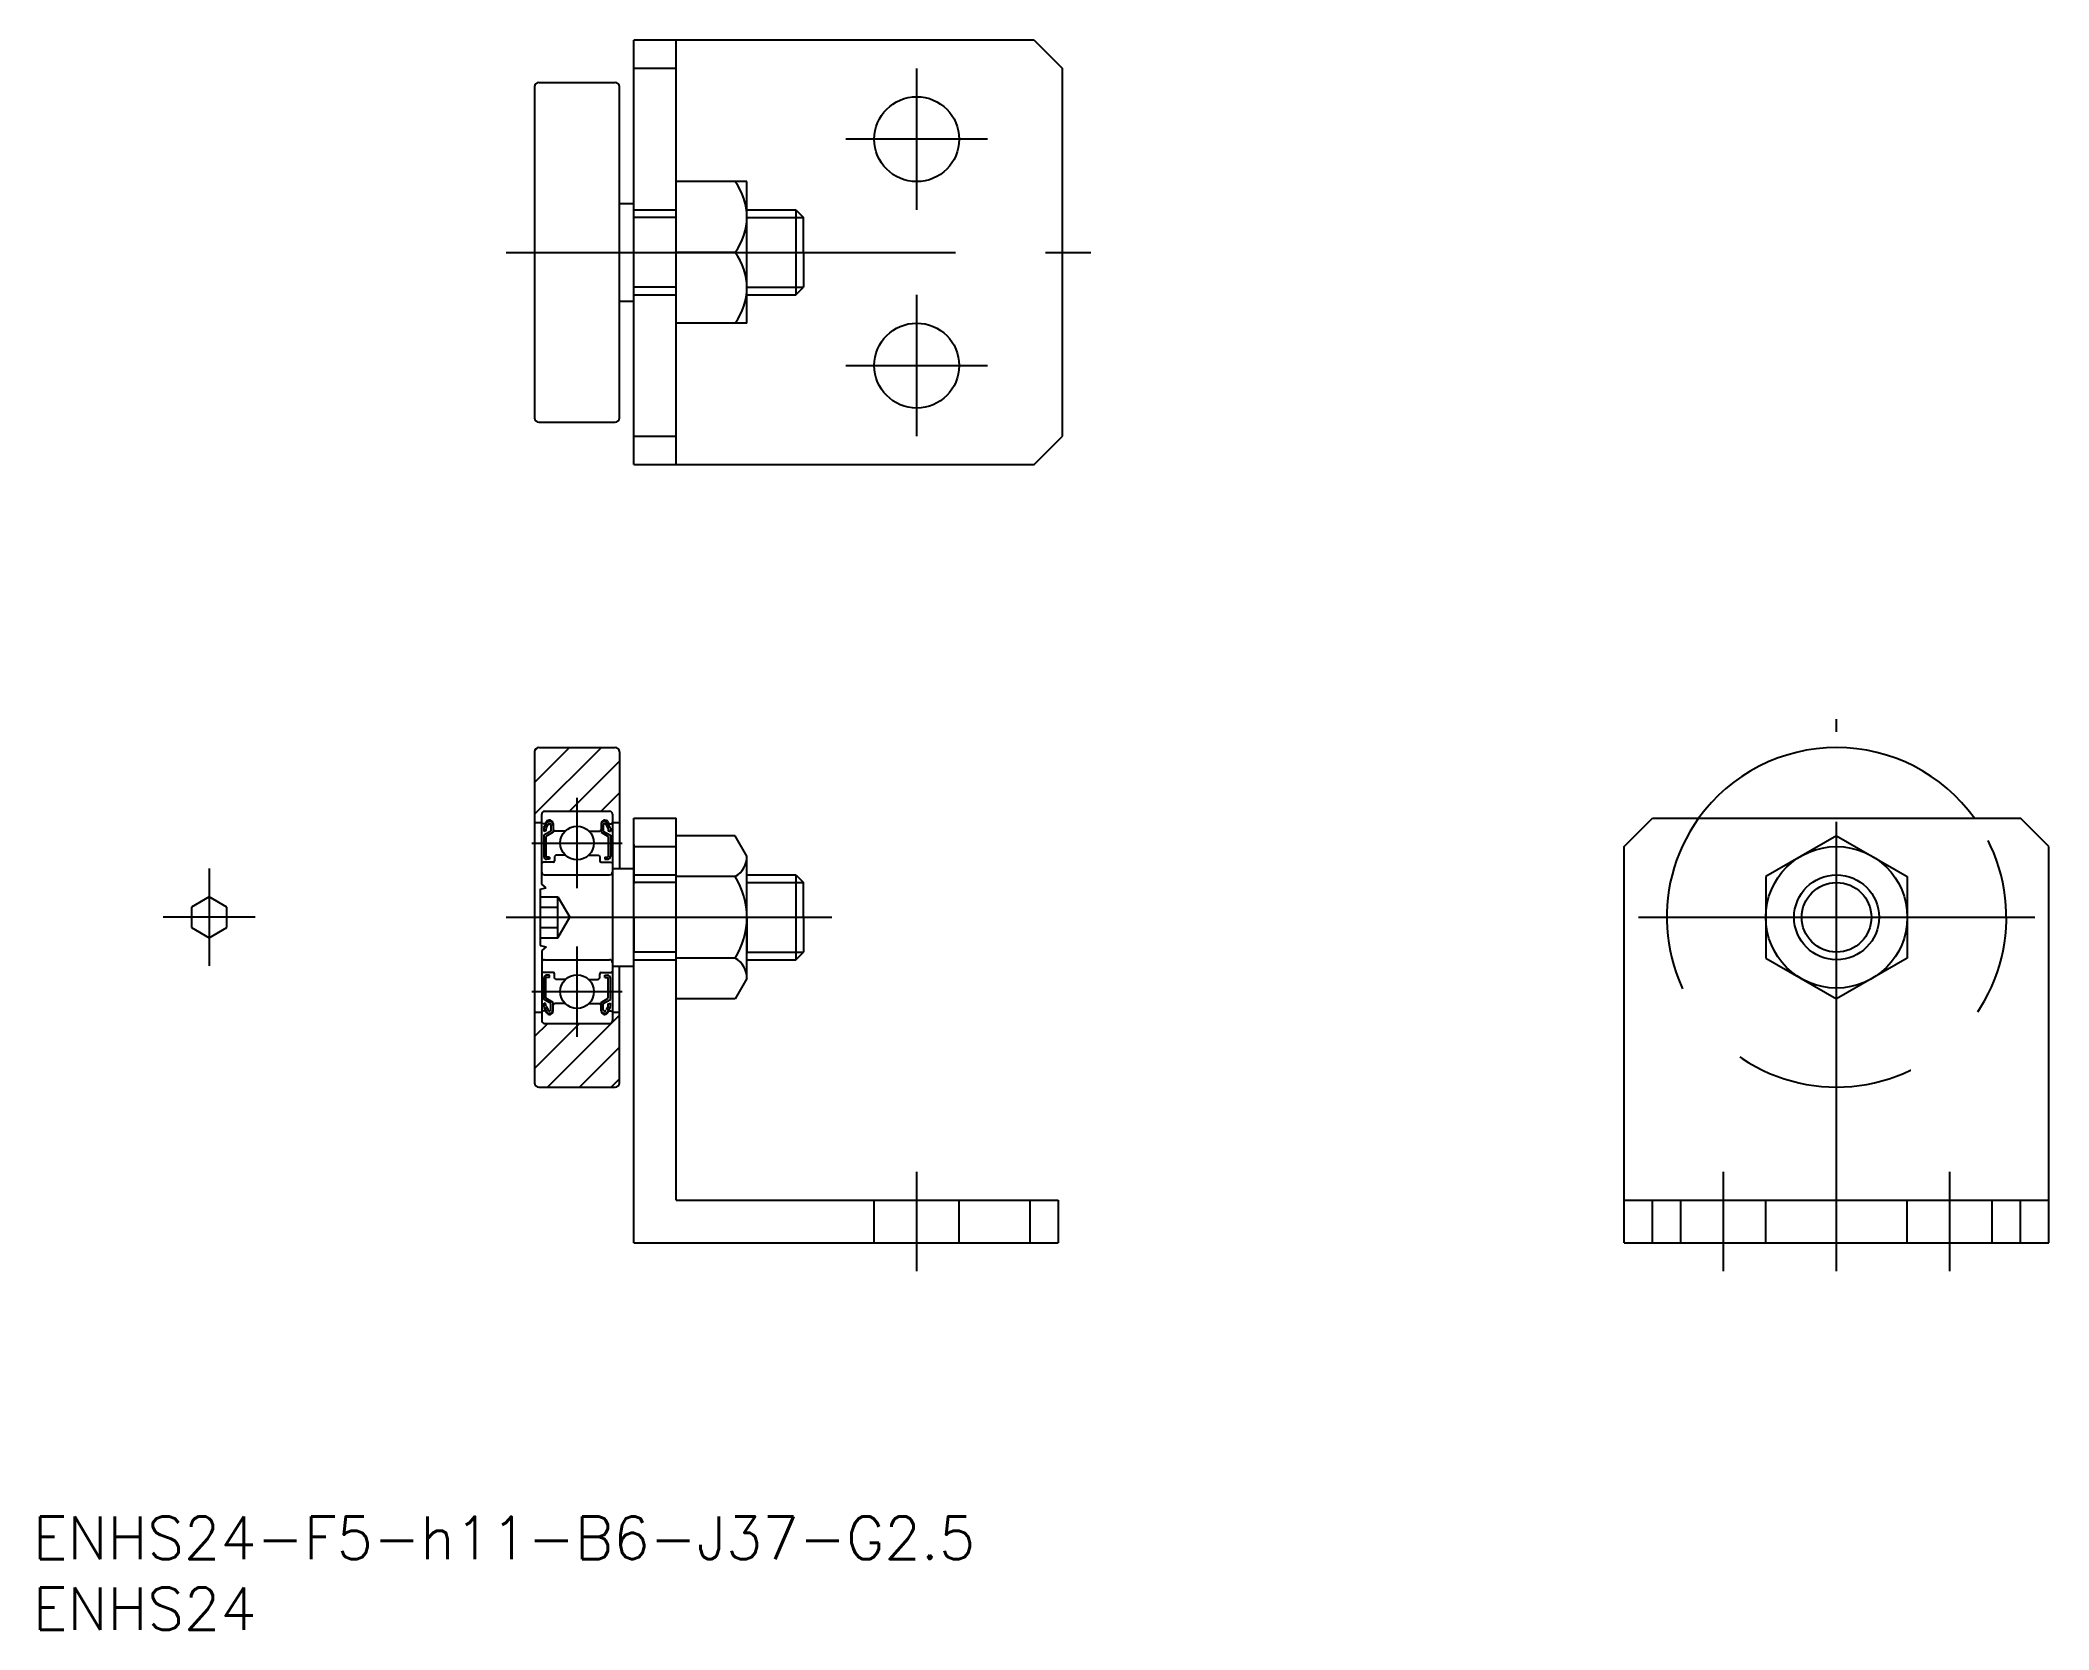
# Model space of a CAD drawing. Extents: x -12 to 130, y -50 to 62.
import ezdxf

# ---------------------------------------------------------------- set-up
doc = ezdxf.new("R2010")
doc.units = 0
doc.linetypes.add('CENTER', pattern=[50.8, 31.75, -6.35, 6.35, -6.35])
doc.linetypes.add('DASHED', pattern=[19.05, 12.7, -6.35])
doc.layers.get('0').update_dxf_attribs({"linetype": 'CONTINUOUS'})
doc.layers.add('CENTER', color=1, linetype='CONTINUOUS')
doc.styles.get("Standard").update_dxf_attribs({"font": 'txt.shx', "height": 3, "bigfont": 'bigfont.shx'})

msp = doc.modelspace()

# ---------------------------------------------------------------- linework, layer by layer
at = {"color": 7, "linetype": 'CONTINUOUS'}
for p, q in [((58.3, 62), (30, 62)), ((30, 32), (30, 62)), ((33, 32), (33, 62)), ((58.3, 62), (60.3, 60)), ((33, 60), (30, 60)), ((60.3, 34), (60.3, 60)), ((23, 58.7), (23, 35.3)), ((23.3, 59), (28.7, 59)), ((24.65, 59), (24.65, 59)), ((26, 59), (26, 59)), ((29, 35.3), (29, 58.7)), ((33, 42), (33, 52)), ((38, 52), (33, 52)), ((38, 42), (38, 52)), ((29, 50.45), (30, 50.45)), ((38, 50), (41.46, 50)), ((41.46, 50), (41.46, 44)), ((41.46, 50), (42, 49.46)), ((42, 47), (42, 49.46)), ((37.17, 47), (33, 47)), ((42, 47), (42, 44.54)), ((41.46, 44), (42, 44.54)), ((29, 43.55), (30, 43.55)), ((38, 44), (41.46, 44)), ((38, 44), (41.4, 44)), ((38, 42), (33, 42)), ((23.3, 35), (28.7, 35)), ((30, 34), (33, 34)), ((58.3, 32), (60.3, 34)), ((30, 32), (30.3, 32)), ((30.3, 32), (58.3, 32)), ((23, 11.7), (23, -11.7)), ((23.3, 12), (28.7, 12)), ((24.65, 12), (24.65, 12)), ((26, 12), (26, 12)), ((29, 11.7), (29, 3.45)), ((23.5, 2.35), (23.5, 7.3)), ((23.7, 7.5), (28.3, 7.5)), ((28.5, 7.3), (28.5, -7.3)), ((23, 6.7), (23.5, 6.7)), ((23.6, 6.6), (23.5, 6.7)), ((23.75, 6.6), (23.6, 6.6)), ((23.65, 6.3), (23.65, 6.06)), ((23.8, 6.12), (23.65, 6.06)), ((24.15, 6.1), (23.65, 5.81)), ((23.65, 5.81), (23.65, 4.3)), ((23.66, 6.35), (23.86, 6.69)), ((23.83, 6.74), (23.75, 6.6)), ((23.8, 6.26), (23.8, 6.12)), ((24.3, 6.01), (23.8, 5.72)), ((23.8, 5.72), (23.8, 4.25)), ((23.81, 6.31), (23.95, 6.55)), ((24.15, 6.52), (24.15, 6.1)), ((24.3, 6.62), (24.3, 6.01)), ((24.4, 6.1), (24.3, 6.2)), ((25.17, 6.1), (24.4, 6.1)), ((26.83, 6.1), (27.6, 6.1)), ((27.6, 6.1), (27.7, 6.2)), ((27.7, 6.62), (27.7, 6.01)), ((27.7, 6.01), (28.2, 5.72)), ((27.85, 6.52), (27.85, 6.1)), ((27.85, 6.1), (28.35, 5.81)), ((28.19, 6.31), (28.05, 6.55)), ((28.34, 6.35), (28.14, 6.69)), ((28.17, 6.74), (28.25, 6.6)), ((28.2, 6.26), (28.2, 6.12)), ((28.2, 6.12), (28.35, 6.06)), ((28.2, 5.72), (28.2, 4.25)), ((28.25, 6.6), (28.4, 6.6)), ((28.35, 6.3), (28.35, 6.06)), ((28.35, 5.81), (28.35, 4.3)), ((28.4, 6.6), (28.5, 6.7)), ((28.5, 6.7), (29, 6.7)), ((30, -23), (30, 7)), ((30, 7), (33, 7)), ((33, -20), (33, 7)), ((33, -5.77), (33, 5.77)), ((37.17, 5.77), (33, 5.77)), ((38, 4.33), (37.17, 5.77)), ((100, 5), (102, 7)), ((102, 7), (128, 7)), ((115, 5.77), (110, 2.89)), ((115, 5.77), (120, 2.89)), ((130, 5), (128, 7)), ((24.5, 4.4), (24.4, 4.3)), ((24.4, 4.3), (24.4, 4)), ((25.17, 4.4), (24.5, 4.4)), ((26.83, 4.4), (27.5, 4.4)), ((27.5, 4.4), (27.6, 4.3)), ((27.6, 4.3), (27.6, 4)), ((30, 5.15), (30, 2.4)), ((30, 5), (33, 5)), ((38, -4.33), (38, 4.33)), ((100, -23), (100, 5)), ((130, -23), (130, 5)), ((23.6, 3.9), (23.5, 3.8)), ((24.3, 3.9), (23.6, 3.9)), ((23.7, 3), (28.3, 3)), ((23.7, 3), (28.3, 3)), ((24.05, 4.25), (23.8, 4.25)), ((24.05, 4.1), (23.85, 4.1)), ((24.05, 4.25), (24.05, 4.1)), ((27.7, 3.9), (28.4, 3.9)), ((27.95, 4.25), (28.2, 4.25)), ((27.95, 4.25), (27.95, 4.1)), ((27.95, 4.1), (28.15, 4.1)), ((28.4, 3.9), (28.5, 3.8)), ((28.5, 3.45), (30, 3.45)), ((30, 3.45), (30, 2.4)), ((37.17, 2.89), (33, 2.89)), ((38, 3), (41.46, 3)), ((41.46, 3), (42, 2.46)), ((41.46, 3), (41.46, -3)), ((110, 2.89), (110, -2.89)), ((120, 2.89), (120, -2.89)), ((0, 1.44), (-1.25, 0.72)), ((1.25, 0.72), (0, 1.44)), ((23.4, 2), (23.81, 2.08)), ((23.4, 2), (23.4, -2)), ((23.81, 2.08), (23.5, 2.35)), ((30, 0), (30, 2.4)), ((30, 0), (30, 2.4)), ((38, 0), (38, 2.4)), ((42, 0), (42, 2.46)), ((-1.25, 0.72), (-1.25, -0.72)), ((1.25, -0.72), (1.25, 0.72)), ((42, 0), (42, -2.46)), ((-1.25, -0.72), (0, -1.44)), ((0, -1.44), (1.25, -0.72)), ((30, 0), (30, -2.4)), ((30, 0), (30, -2.4)), ((38, 0), (38, -2.4)), ((23.4, -2), (23.81, -2.08)), ((23.81, -2.08), (23.5, -2.35)), ((23.5, -2.35), (23.5, -7.3)), ((30, -5.15), (30, -2.4)), ((30, -3.45), (30, -2.4)), ((41.46, -3), (42, -2.46)), ((23.6, -3.9), (23.5, -3.8)), ((24.3, -3.9), (23.6, -3.9)), ((23.7, -3), (28.3, -3)), ((23.7, -3), (28.3, -3)), ((23.8, -5.72), (23.8, -4.25)), ((24.05, -4.25), (23.8, -4.25)), ((24.05, -4.1), (23.85, -4.1)), ((24.05, -4.25), (24.05, -4.1)), ((24.4, -4.3), (24.4, -4)), ((27.6, -4.3), (27.6, -4)), ((27.7, -3.9), (28.4, -3.9)), ((27.95, -4.1), (28.15, -4.1)), ((27.95, -4.25), (27.95, -4.1)), ((27.95, -4.25), (28.2, -4.25)), ((28.2, -5.72), (28.2, -4.25)), ((28.4, -3.9), (28.5, -3.8)), ((28.5, -3.45), (30, -3.45)), ((29, -11.7), (29, -3.45)), ((37.17, -2.89), (33, -2.89)), ((38, -3), (41.4, -3)), ((38, -3), (41.46, -3)), ((110, -2.89), (115, -5.77)), ((120, -2.89), (115, -5.77)), ((23.65, -5.81), (23.65, -4.3)), ((24.5, -4.4), (24.4, -4.3)), ((25.17, -4.4), (24.5, -4.4)), ((26.83, -4.4), (27.5, -4.4)), ((27.5, -4.4), (27.6, -4.3)), ((28.35, -5.81), (28.35, -4.3)), ((38, -4.33), (37.17, -5.77)), ((23, -6.7), (23.5, -6.7)), ((23.6, -6.6), (23.5, -6.7)), ((23.75, -6.6), (23.6, -6.6)), ((24.15, -6.1), (23.65, -5.81)), ((23.8, -6.12), (23.65, -6.06)), ((23.65, -6.3), (23.65, -6.06)), ((23.66, -6.35), (23.86, -6.69)), ((23.83, -6.74), (23.75, -6.6)), ((24.3, -6.01), (23.8, -5.72)), ((23.8, -6.26), (23.8, -6.12)), ((23.81, -6.31), (23.95, -6.55)), ((24.15, -6.53), (24.15, -6.1)), ((24.3, -6.62), (24.3, -6.01)), ((24.4, -6.1), (24.3, -6.2)), ((25.17, -6.1), (24.4, -6.1)), ((26.83, -6.1), (27.6, -6.1)), ((27.6, -6.1), (27.7, -6.2)), ((27.7, -6.01), (28.2, -5.72)), ((27.7, -6.62), (27.7, -6.01)), ((27.85, -6.1), (28.35, -5.81)), ((27.85, -6.53), (27.85, -6.1)), ((28.19, -6.31), (28.05, -6.55)), ((28.34, -6.35), (28.14, -6.69)), ((28.17, -6.74), (28.25, -6.6)), ((28.2, -6.12), (28.35, -6.06)), ((28.2, -6.26), (28.2, -6.12)), ((28.25, -6.6), (28.4, -6.6)), ((28.35, -6.3), (28.35, -6.06)), ((28.4, -6.6), (28.5, -6.7)), ((28.5, -6.7), (29, -6.7)), ((37.17, -5.77), (33, -5.77)), ((23.7, -7.5), (28.3, -7.5)), ((23.3, -12), (28.7, -12)), ((33, -20), (60, -20)), ((58, -20), (58, -23)), ((60, -20), (60, -23)), ((100, -20), (130, -20)), ((102, -23), (102, -20)), ((128, -23), (128, -20)), ((30, -23), (60, -23)), ((100, -23), (130, -23))]:
    msp.add_line(p, q, dxfattribs=at)
at = {"color": 3, "linetype": 'DASHED'}
for p, q in [((30, 50), (33, 50)), ((33, 49.46), (30, 49.46)), ((33, 44.54), (30, 44.54)), ((30, 44), (33, 44)), ((30, 3), (33, 3)), ((23.4, 1.44), (24.65, 1.44)), ((24.65, -1.44), (24.65, 1.44)), ((24.65, 1.44), (25.48, 0)), ((33, 2.46), (30, 2.46)), ((23.4, 0.72), (24.65, 0.72)), ((23.4, -0.72), (24.65, -0.72)), ((24.65, -1.44), (25.48, 0)), ((23.4, -1.44), (24.65, -1.44)), ((33, -2.46), (30, -2.46)), ((30, -3), (33, -3)), ((47, -23), (47, -20)), ((53, -23), (53, -20)), ((104, -23), (104, -20)), ((110, -23), (110, -20)), ((120, -23), (120, -20)), ((126, -23), (126, -20))]:
    msp.add_line(p, q, dxfattribs=at)
at = {"color": 3, "linetype": 'CONTINUOUS'}
for p, q in [((38, 49.46), (42, 49.46)), ((38, 44.54), (42, 44.54)), ((23, 9.53), (25.47, 12)), ((23, 7.28), (27.72, 12)), ((23.01, 11.79), (23.21, 11.99)), ((25.46, 7.5), (29, 11.04)), ((27.71, 7.5), (29, 8.79)), ((38, 2.46), (42, 2.46)), ((38, -2.46), (42, -2.46)), ((23.92, -12), (29, -6.92)), ((23, -8.43), (23.93, -7.5)), ((23, -10.68), (26.18, -7.5)), ((26.17, -12), (29, -9.17)), ((28.41, -12), (29, -11.41))]:
    msp.add_line(p, q, dxfattribs=at)
at = {"color": 7, "linetype": 'CONTINUOUS'}
for centre, radius in [((50, 55), 3), ((50, 39), 3), ((26, 5.25), 1.19), ((115, 0), 5), ((115, 0), 3), ((115, 0), 2.46), ((26, -5.25), 1.19)]:
    msp.add_circle(centre, radius, dxfattribs=at)
for centre, radius, start, end in [((23.3, 58.7), 0.3, 90, 180), ((28.7, 58.7), 0.3, 360, 90), ((33.83, 49.5), 4.17, 323.1301, 36.8699), ((33.83, 44.5), 4.17, 323.1301, 36.8699), ((23.3, 35.3), 0.3, 180, 270), ((28.7, 35.3), 0.3, 270, 0), ((23.3, 11.7), 0.3, 90, 180), ((28.7, 11.7), 0.3, 360, 90), ((115, 0), 12, 35.6853, 144.3147), ((23.7, 7.3), 0.2, 90, 180), ((28.3, 7.3), 0.2, 0, 90), ((23.75, 6.3), 0.1, 150.0003, 180.0006), ((23.9, 6.26), 0.1, 150.0003, 180.0006), ((24.05, 6.62), 0.25, 359.9996, 150.0002), ((24.05, 6.52), 0.25, 0, 139.1944), ((24.05, 6.52), 0.1, 0, 167.1249), ((27.95, 6.62), 0.25, 29.9998, 180.0004), ((27.95, 6.52), 0.25, 40.8056, 180), ((27.95, 6.52), 0.1, 12.8751, 180), ((28.1, 6.26), 0.1, 359.9994, 29.9997), ((28.25, 6.3), 0.1, 359.9994, 29.9997), ((23.85, 4.3), 0.2, 180.0003, 270.0003), ((28.15, 4.3), 0.2, 269.9997, 359.9997), ((36.33, 4.33), 1.67, 300, 360), ((23.7, 3.2), 0.2, 180, 270), ((24.3, 4), 0.1, 270.0006, 0), ((27.7, 4), 0.1, 180, 269.9994), ((28.3, 3.2), 0.2, 270, 0), ((32.58, 0), 5.42, 327.7958, 32.2042), ((23.7, -3.2), 0.2, 90, 180), ((23.85, -4.3), 0.2, 89.9997, 179.9997), ((24.3, -4), 0.1, 0, 89.9994), ((27.7, -4), 0.1, 90.0006, 180), ((28.15, -4.3), 0.2, 0.0003, 90.0003), ((28.3, -3.2), 0.2, 0, 90), ((36.33, -4.33), 1.67, 0, 60), ((23.75, -6.3), 0.1, 179.9994, 209.9997), ((23.9, -6.26), 0.1, 179.9994, 209.9997), ((24.05, -6.62), 0.25, 209.9998, 0.0004), ((24.05, -6.53), 0.25, 220.8056, 0), ((24.05, -6.53), 0.1, 192.8751, 0), ((27.95, -6.53), 0.25, 180, 319.1944), ((27.95, -6.62), 0.25, 179.9996, 330.0002), ((27.95, -6.53), 0.1, 180, 347.1249), ((28.1, -6.26), 0.1, 330.0003, 0.0006), ((28.25, -6.3), 0.1, 330.0003, 0.0006), ((23.7, -7.3), 0.2, 180, 270), ((28.3, -7.3), 0.2, 270, 0), ((23.3, -11.7), 0.3, 180, 270), ((28.7, -11.7), 0.3, 270, 0)]:
    msp.add_arc(centre, radius, start, end, dxfattribs=at)
at = {"color": 3, "linetype": 'DASHED'}
msp.add_arc((115, 0), 12, 144.3147, 35.6853, dxfattribs=at)
at = {"layer": 'CENTER', "color": 1, "linetype": 'CENTER'}
for p, q in [((50, 50), (50, 60)), ((55, 55), (45, 55)), ((21, 47), (62.3, 47)), ((50, 34), (50, 44)), ((45, 39), (55, 39)), ((115, -25), (115, 14)), ((26, 2.06), (26, 8.44)), ((22.81, 5.25), (29.19, 5.25)), ((0, 3.44), (0, -3.44)), ((3.25, 0), (-3.25, 0)), ((101, 0), (129, 0)), ((21, 0), (44, 0)), ((26, -8.44), (26, -2.06)), ((22.81, -5.25), (29.19, -5.25)), ((50, -25), (50, -18)), ((107, -25), (107, -18)), ((123, -25), (123, -18))]:
    msp.add_line(p, q, dxfattribs=at)

# ---------------------------------------------------------------- texts
at = {"color": 7, "linetype": 'CONTINUOUS'}
for s, p in [('ENHS24-F5-h11-B6-J37-G2.5', (-12.46, -45.36)), ('ENHS24', (-12.46, -50.36))]:
    msp.add_text(s, height=3, dxfattribs=at).set_placement(p)

doc.saveas('drawing.dxf')
